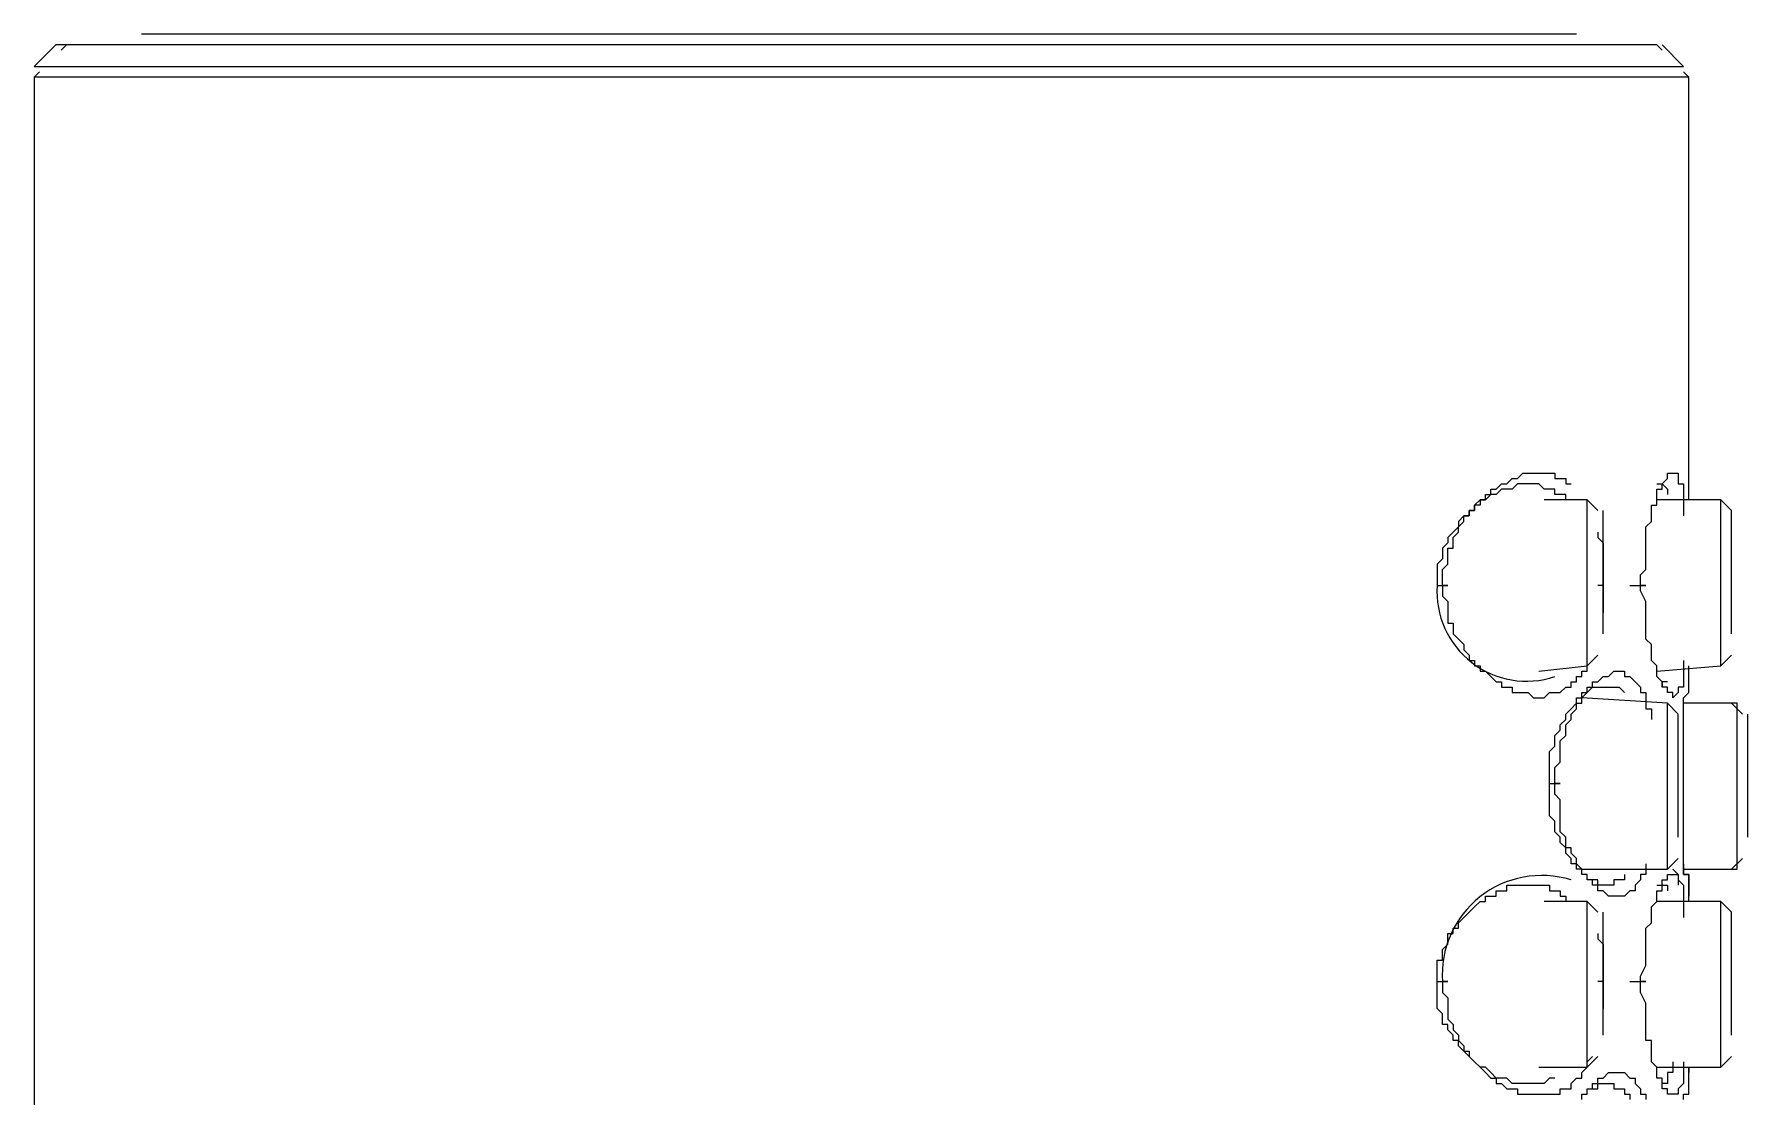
# Model space of a CAD drawing. Extents: x -1585 to -1165, y -4178 to -3881.
# Drawn here: x -1293.24 to -1283.72, y -3972.85 to -3966.94 of the extents above; entities that cross this region are included whole.
import ezdxf

# ---------------------------------------------------------------- set-up
doc = ezdxf.new("R2010")
doc.units = 0
doc.header["$LTSCALE"] = 7
doc.layers.add('DWG', color=7, linetype='CONTINUOUS')

msp = doc.modelspace()

# ---------------------------------------------------------------- linework, layer by layer
at = {"layer": 'DWG'}
for points in [[(-1284.6698, -3966.9416), (-1292.6428, -3966.9416)], [(-1288.6563, -3967.0011), (-1293.1188, -3967.0011), (-1293.2378, -3967.1201), (-1284.0748, -3967.1201), (-1284.1938, -3967.0011)], [(-1284.1938, -3967.0308), (-1284.2236, -3967.0011), (-1284.2533, -3967.0011), (-1284.2831, -3967.0011), (-1284.3128, -3967.0011), (-1284.3426, -3967.0011), (-1284.3723, -3967.0011), (-1284.4021, -3967.0011), (-1284.4318, -3967.0011), (-1284.4616, -3967.0011), (-1284.4913, -3967.0011), (-1284.5508, -3967.0011), (-1284.5806, -3967.0011), (-1284.6401, -3967.0011), (-1284.6698, -3967.0011), (-1284.7293, -3967.0011), (-1284.7888, -3967.0011), (-1284.8186, -3967.0011), (-1284.8781, -3967.0011), (-1284.9376, -3967.0011), (-1285.0268, -3967.0011), (-1285.0863, -3967.0011), (-1285.1458, -3967.0011), (-1285.2053, -3967.0011), (-1285.3541, -3967.0011), (-1285.5326, -3967.0011), (-1285.5921, -3967.0011), (-1285.6813, -3967.0011), (-1285.7706, -3967.0011), (-1285.8598, -3967.0011), (-1285.9491, -3967.0011), (-1286.0383, -3967.0011), (-1286.1276, -3967.0011), (-1286.2168, -3967.0011), (-1286.4251, -3967.0011), (-1286.6036, -3967.0011), (-1286.8118, -3967.0011), (-1287.0201, -3967.0011), (-1287.4366, -3967.0011), (-1287.8531, -3967.0011), (-1288.0316, -3967.0011), (-1288.2398, -3967.0011), (-1288.4481, -3967.0011), (-1288.6563, -3967.0011), (-1289.0431, -3967.0011), (-1289.4596, -3967.0011), (-1289.6381, -3967.0011), (-1289.8463, -3967.0011), (-1289.9653, -3967.0011), (-1290.0843, -3967.0011), (-1290.1736, -3967.0011), (-1290.2628, -3967.0011), (-1290.6793, -3967.0011), (-1290.8578, -3967.0011), (-1291.0661, -3967.0011), (-1291.1553, -3967.0011), (-1291.2446, -3967.0011), (-1291.3338, -3967.0011), (-1291.4231, -3967.0011), (-1291.5123, -3967.0011), (-1291.6016, -3967.0011), (-1291.6908, -3967.0011), (-1291.7801, -3967.0011), (-1291.8396, -3967.0011), (-1291.9288, -3967.0011), (-1291.9883, -3967.0011), (-1292.0776, -3967.0011), (-1292.1371, -3967.0011), (-1292.1966, -3967.0011), (-1292.2858, -3967.0011), (-1292.3453, -3967.0011), (-1292.4048, -3967.0011), (-1292.4643, -3967.0011), (-1292.5238, -3967.0011), (-1292.5536, -3967.0011), (-1292.6131, -3967.0011), (-1292.6726, -3967.0011), (-1292.7023, -3967.0011), (-1292.7618, -3967.0011), (-1292.7916, -3967.0011), (-1292.8213, -3967.0011), (-1292.8511, -3967.0011), (-1292.8808, -3967.0011), (-1292.9106, -3967.0011), (-1292.9403, -3967.0011), (-1292.9701, -3967.0011), (-1292.9998, -3967.0011), (-1293.0296, -3967.0011), (-1293.0593, -3967.0011), (-1293.0891, -3967.0308)], [(-1293.2081, -3967.1498), (-1293.2378, -3967.1796), (-1293.2378, -4033.5221), (-1288.6563, -4033.5221), (-1284.0451, -4033.5221), (-1284.0451, -4008.0561), (-1284.0451, -4008.0263), (-1284.0451, -4007.9966), (-1284.0748, -4007.9966), (-1284.1046, -4007.9668)], [(-1284.0451, -3967.1796), (-1284.0748, -3967.1498)], [(-1284.0451, -3969.5298), (-1284.0451, -3967.1796), (-1288.6563, -3967.1796), (-1293.2378, -3967.1796)], [(-1284.7293, -3969.5298), (-1284.7293, -3969.5001), (-1284.7591, -3969.5001), (-1284.7888, -3969.5001), (-1284.7888, -3969.4703), (-1284.8186, -3969.4703), (-1284.8483, -3969.4703), (-1284.8781, -3969.4406), (-1284.9078, -3969.4406), (-1284.9376, -3969.4406), (-1284.9673, -3969.4406), (-1284.9971, -3969.4406), (-1285.0268, -3969.4703), (-1285.0566, -3969.4703), (-1285.0863, -3969.4703), (-1285.1161, -3969.5001), (-1285.1458, -3969.5001), (-1285.1756, -3969.5298), (-1285.2053, -3969.5298), (-1285.2053, -3969.5596), (-1285.2351, -3969.5596), (-1285.2351, -3969.5893), (-1285.2648, -3969.5893), (-1285.2648, -3969.6191), (-1285.2946, -3969.6191), (-1285.3243, -3969.6488), (-1285.3243, -3969.6786), (-1285.3541, -3969.7083), (-1285.3838, -3969.7381), (-1285.3838, -3969.7678), (-1285.4136, -3969.7976), (-1285.4136, -3969.8273), (-1285.4136, -3969.8571), (-1285.4433, -3969.8868), (-1285.4433, -3969.9166), (-1285.4433, -3969.9463), (-1285.4433, -3969.9761), (-1285.4433, -3970.0058), (-1285.4136, -3970.0058), (-1285.3838, -3970.0058), (-1285.4136, -3970.0058), (-1285.4136, -3970.0653), (-1285.3838, -3970.0951), (-1285.3838, -3970.1248), (-1285.3838, -3970.1546), (-1285.3838, -3970.1843), (-1285.3838, -3970.2141), (-1285.3541, -3970.2141), (-1285.3541, -3970.2438), (-1285.3541, -3970.2736), (-1285.3243, -3970.3033), (-1285.2946, -3970.3331), (-1285.2946, -3970.3628), (-1285.2648, -3970.3926), (-1285.2648, -3970.4223), (-1285.2351, -3970.4223), (-1285.2351, -3970.4521), (-1285.2053, -3970.4521), (-1285.2053, -3970.4818), (-1285.1756, -3970.4818), (-1285.1458, -3970.5116), (-1285.1161, -3970.5413), (-1285.0863, -3970.5413), (-1285.0863, -3970.5711), (-1285.0566, -3970.5711), (-1285.0268, -3970.5711), (-1285.0268, -3970.6008), (-1284.9971, -3970.6008), (-1284.9673, -3970.6008), (-1284.9376, -3970.6008), (-1284.9078, -3970.6306), (-1284.8781, -3970.6306), (-1284.8483, -3970.6306), (-1284.8186, -3970.6008), (-1284.7888, -3970.6008), (-1284.7591, -3970.6008), (-1284.7293, -3970.5711), (-1284.6996, -3970.5711), (-1284.6996, -3970.5413), (-1284.6698, -3970.5413), (-1284.6698, -3970.5116), (-1284.6401, -3970.5116), (-1284.6401, -3970.4818), (-1284.6103, -3970.4818), (-1284.6103, -3970.4521), (-1284.5508, -3970.3926)], [(-1285.4136, -3970.0058), (-1285.4136, -3969.9463), (-1285.4136, -3969.9166), (-1285.3838, -3969.8868), (-1285.3838, -3969.8571), (-1285.3838, -3969.8273), (-1285.3838, -3969.7976), (-1285.3541, -3969.7976), (-1285.3541, -3969.7678), (-1285.3541, -3969.7381), (-1285.3243, -3969.7083), (-1285.3243, -3969.6786), (-1285.2946, -3969.6488), (-1285.2946, -3969.6191), (-1285.2648, -3969.6191), (-1285.2648, -3969.5893), (-1285.2351, -3969.5893), (-1285.2351, -3969.5596), (-1285.2053, -3969.5298), (-1285.1756, -3969.5298), (-1285.1756, -3969.5001), (-1285.1458, -3969.5001), (-1285.1458, -3969.4703), (-1285.1161, -3969.4703), (-1285.0863, -3969.4406), (-1285.0566, -3969.4406), (-1285.0268, -3969.4108), (-1284.9971, -3969.4108), (-1284.9673, -3969.3811), (-1284.9376, -3969.3811), (-1284.9078, -3969.3811), (-1284.8781, -3969.3811), (-1284.8483, -3969.3811), (-1284.8186, -3969.3811), (-1284.7888, -3969.3811), (-1284.7888, -3969.4108), (-1284.7591, -3969.4108), (-1284.7293, -3969.4108), (-1284.7293, -3969.4406), (-1284.6996, -3969.4406)], [(-1284.3723, -3970.0058), (-1284.3426, -3970.0058), (-1284.3128, -3970.0058), (-1284.2831, -3970.0058), (-1284.3128, -3970.0058), (-1284.3128, -3969.9463), (-1284.2831, -3969.9166), (-1284.2831, -3969.8571), (-1284.2831, -3969.7976), (-1284.2831, -3969.7678), (-1284.2831, -3969.7381), (-1284.2831, -3969.7083), (-1284.2831, -3969.6786), (-1284.2533, -3969.6488), (-1284.2533, -3969.6191), (-1284.2533, -3969.5893), (-1284.2533, -3969.5596), (-1284.2236, -3969.5596), (-1284.2236, -3969.5298), (-1284.2236, -3969.5001), (-1284.2236, -3969.4703), (-1284.1938, -3969.4703), (-1284.1938, -3969.4406), (-1284.1641, -3969.4108), (-1284.1641, -3969.3811), (-1284.1343, -3969.3811), (-1284.1046, -3969.3811), (-1284.1046, -3969.4108), (-1284.1046, -3969.4406), (-1284.0748, -3969.4406), (-1284.0748, -3969.4703), (-1284.0748, -3969.5001), (-1284.0748, -3969.5298), (-1284.0748, -3969.5596), (-1284.0748, -3969.5893), (-1284.0748, -3969.6191)], [(-1284.2236, -3969.4406), (-1284.1938, -3969.4406), (-1284.1641, -3969.4703), (-1284.1641, -3969.5001)], [(-1284.8781, -3970.4818), (-1284.6103, -3970.4521), (-1284.6103, -3969.5298), (-1284.8483, -3969.5298)], [(-1284.5508, -3969.5893), (-1284.6103, -3969.5298)], [(-1284.2236, -3970.4818), (-1283.8666, -3970.4521), (-1283.8666, -3970.1248), (-1283.8666, -3969.5298), (-1284.2236, -3969.5298)], [(-1283.8071, -3970.2736), (-1283.8071, -3970.2438), (-1283.8071, -3970.2141), (-1283.8071, -3970.1843), (-1283.8071, -3970.1546), (-1283.8071, -3970.1248), (-1283.8071, -3970.0653), (-1283.8071, -3970.0058), (-1283.8071, -3969.9166), (-1283.8071, -3969.8868), (-1283.8071, -3969.8571), (-1283.8071, -3969.8273), (-1283.8071, -3969.7678), (-1283.8071, -3969.7381), (-1283.8071, -3969.7083), (-1283.8071, -3969.6786), (-1283.8071, -3969.6488), (-1283.8071, -3969.6191), (-1283.8071, -3969.5893), (-1283.8666, -3969.5298)], [(-1284.5211, -3970.2736), (-1284.5211, -3970.2438), (-1284.5211, -3970.2141), (-1284.5211, -3970.1843), (-1284.5211, -3970.1546), (-1284.5211, -3970.1248), (-1284.5211, -3970.0653), (-1284.5211, -3970.0058), (-1284.5211, -3969.9166), (-1284.5211, -3969.8868), (-1284.5211, -3969.8571), (-1284.5211, -3969.8273), (-1284.5211, -3969.7678), (-1284.5211, -3969.7381), (-1284.5211, -3969.7083), (-1284.5211, -3969.6786), (-1284.5211, -3969.6488), (-1284.5211, -3969.6191), (-1284.5211, -3969.5893)], [(-1284.5508, -3969.7083), (-1284.5508, -3969.7381), (-1284.5211, -3969.7678), (-1284.5211, -3969.8273), (-1284.5211, -3969.8571), (-1284.5211, -3969.8868), (-1284.5211, -3969.9166), (-1284.5211, -3969.9761), (-1284.5211, -3970.0058), (-1284.5211, -3970.0653), (-1284.5211, -3970.1248), (-1284.5211, -3970.1546)], [(-1284.5211, -3970.0058), (-1284.5508, -3970.0058)], [(-1284.0748, -3970.4223), (-1284.0748, -3970.4521), (-1284.0748, -3970.4818), (-1284.0748, -3970.5116), (-1284.0748, -3970.5413), (-1284.0748, -3970.5711), (-1284.1046, -3970.5711), (-1284.1046, -3970.6008), (-1284.1343, -3970.6306), (-1284.1343, -3970.6008), (-1284.1641, -3970.6008), (-1284.1641, -3970.5711), (-1284.1938, -3970.5711), (-1284.1938, -3970.5413), (-1284.2236, -3970.5116), (-1284.2236, -3970.4818), (-1284.2236, -3970.4521), (-1284.2533, -3970.4223), (-1284.2533, -3970.3926), (-1284.2533, -3970.3628), (-1284.2533, -3970.3331), (-1284.2831, -3970.3033), (-1284.2831, -3970.2736), (-1284.2831, -3970.2141), (-1284.2831, -3970.1843), (-1284.2831, -3970.1248), (-1284.2831, -3970.0951), (-1284.3128, -3970.0356), (-1284.3128, -3970.0058)], [(-1283.8666, -3970.4521), (-1283.8071, -3970.3926)], [(-1284.4021, -3971.6123), (-1284.4021, -3971.6421), (-1284.4318, -3971.6421), (-1284.4616, -3971.6421), (-1284.4616, -3971.6718), (-1284.4913, -3971.6718), (-1284.5211, -3971.6718), (-1284.5508, -3971.6718), (-1284.5508, -3971.6421), (-1284.5806, -3971.6421), (-1284.6103, -3971.6421), (-1284.6103, -3971.6123), (-1284.6401, -3971.6123), (-1284.6401, -3971.5826), (-1284.6698, -3971.5826), (-1284.6698, -3971.5528), (-1284.6996, -3971.5528), (-1284.6996, -3971.5231), (-1284.7293, -3971.4933), (-1284.7293, -3971.4636), (-1284.7591, -3971.4338), (-1284.7591, -3971.4041), (-1284.7888, -3971.3743), (-1284.7888, -3971.3446), (-1284.7888, -3971.3148), (-1284.8186, -3971.2851), (-1284.8186, -3971.2553), (-1284.8186, -3971.2256), (-1284.8186, -3971.1958), (-1284.8186, -3971.1363), (-1284.8186, -3971.1066), (-1284.7888, -3971.1066), (-1284.7591, -3971.1066), (-1284.7888, -3971.1066), (-1284.7888, -3971.0471), (-1284.7888, -3971.0173), (-1284.7591, -3970.9876), (-1284.7591, -3970.9578), (-1284.7591, -3970.9281), (-1284.7591, -3970.8983), (-1284.7591, -3970.8686), (-1284.7293, -3970.8388), (-1284.7293, -3970.8091), (-1284.7293, -3970.7793), (-1284.6996, -3970.7496), (-1284.6996, -3970.7198), (-1284.6698, -3970.6901), (-1284.6698, -3970.6603), (-1284.6401, -3970.6603), (-1284.6401, -3970.6306), (-1284.6103, -3970.6008), (-1284.6103, -3970.5711), (-1284.5806, -3970.5711), (-1284.5806, -3970.5413), (-1284.5508, -3970.5413), (-1284.5211, -3970.5116), (-1284.4913, -3970.5116), (-1284.4616, -3970.4818), (-1284.4318, -3970.4818), (-1284.4021, -3970.4818), (-1284.4021, -3970.5116), (-1284.3723, -3970.5116), (-1284.3426, -3970.5413), (-1284.3128, -3970.5711), (-1284.3128, -3970.6008), (-1284.2831, -3970.6008), (-1284.2831, -3970.6306), (-1284.2831, -3970.6603), (-1284.2831, -3970.6901), (-1284.2533, -3970.6901), (-1284.2533, -3970.7198), (-1284.2533, -3970.7496)], [(-1284.0748, -3971.5528), (-1284.0748, -3971.5826), (-1284.0748, -3971.6123), (-1284.0451, -3971.6123), (-1284.0451, -3971.6421), (-1284.0451, -3971.6718), (-1284.0451, -3971.7016), (-1284.0451, -3971.7313), (-1284.0451, -3971.7016), (-1284.0451, -3971.6718), (-1284.0451, -3971.6421), (-1284.0451, -3971.6123), (-1284.0748, -3971.6123), (-1284.0748, -3971.5826), (-1284.0748, -3971.5528), (-1284.0748, -3971.5231), (-1284.0748, -3971.4933), (-1284.0748, -3971.4636), (-1284.0748, -3971.4338), (-1284.0748, -3971.4041), (-1284.0748, -3971.3743), (-1284.0748, -3971.3446), (-1284.0748, -3971.3148), (-1284.0748, -3971.2851), (-1284.0748, -3971.2256), (-1284.0748, -3971.1661), (-1284.0748, -3971.1066), (-1284.0748, -3971.0471), (-1284.0748, -3970.9876), (-1284.0748, -3970.9578), (-1284.0748, -3970.9281), (-1284.0748, -3970.8983), (-1284.0748, -3970.8686), (-1284.0748, -3970.8388), (-1284.0748, -3970.8091), (-1284.0748, -3970.7793), (-1284.0748, -3970.7496), (-1284.0748, -3970.7198), (-1284.0748, -3970.6901), (-1284.0748, -3970.6603), (-1284.0748, -3970.6306), (-1284.0451, -3970.6008), (-1284.0451, -3970.5711), (-1284.0451, -3970.5413), (-1284.0451, -3970.5116), (-1284.0451, -3970.4818)], [(-1284.0451, -3970.5116), (-1284.0451, -3970.4818), (-1284.0451, -3970.4521)], [(-1284.8186, -3971.1066), (-1284.8186, -3971.0768), (-1284.8186, -3971.0471), (-1284.8186, -3971.0173), (-1284.8186, -3970.9578), (-1284.8186, -3970.9281), (-1284.7888, -3970.8983), (-1284.7888, -3970.8686), (-1284.7888, -3970.8388), (-1284.7591, -3970.8091), (-1284.7591, -3970.7793), (-1284.7293, -3970.7496), (-1284.7293, -3970.7198), (-1284.6996, -3970.6901), (-1284.6698, -3970.6603), (-1284.6698, -3970.6306), (-1284.6401, -3970.6306), (-1284.6401, -3970.6008), (-1284.6103, -3970.6008), (-1284.5806, -3970.5711), (-1284.5508, -3970.5711), (-1284.5211, -3970.5711), (-1284.4913, -3970.5711), (-1284.4616, -3970.5711), (-1284.4318, -3970.5711), (-1284.4021, -3970.6008)], [(-1284.1641, -3970.5413), (-1284.1938, -3970.5413), (-1284.1938, -3970.5711)], [(-1284.6401, -3971.5826), (-1284.1641, -3971.5826), (-1284.1641, -3970.6603), (-1284.6401, -3970.6306)], [(-1284.1046, -3971.4041), (-1284.1046, -3971.3743), (-1284.1046, -3971.3148), (-1284.1046, -3971.2851), (-1284.1046, -3971.2553), (-1284.1046, -3971.2256), (-1284.1046, -3971.1958), (-1284.1046, -3971.1066), (-1284.1046, -3971.0471), (-1284.1046, -3970.9876), (-1284.1046, -3970.9578), (-1284.1046, -3970.9281), (-1284.1046, -3970.8983), (-1284.1046, -3970.8686), (-1284.1046, -3970.8388), (-1284.1046, -3970.8091), (-1284.1046, -3970.7793), (-1284.1046, -3970.7496), (-1284.1046, -3970.7198), (-1284.1641, -3970.6603)], [(-1284.0748, -3971.5826), (-1283.7773, -3971.5826), (-1283.7773, -3970.6603), (-1284.0748, -3970.6603)], [(-1283.7476, -3970.7198), (-1283.8071, -3970.6603)], [(-1283.7178, -3971.4041), (-1283.7178, -3971.3743), (-1283.7178, -3971.3148), (-1283.7178, -3971.2851), (-1283.7178, -3971.2553), (-1283.7178, -3971.2256), (-1283.7178, -3971.1958), (-1283.7178, -3971.1066), (-1283.7178, -3971.0471), (-1283.7178, -3970.9876), (-1283.7178, -3970.9578), (-1283.7178, -3970.9281), (-1283.7178, -3970.8983), (-1283.7178, -3970.8686), (-1283.7178, -3970.8388), (-1283.7178, -3970.8091), (-1283.7178, -3970.7793), (-1283.7178, -3970.7496), (-1283.7178, -3970.7198)], [(-1284.2831, -3971.5528), (-1284.2831, -3971.5826), (-1284.2831, -3971.6123), (-1284.3128, -3971.6123), (-1284.3128, -3971.6421), (-1284.3426, -3971.6718), (-1284.3426, -3971.7016), (-1284.3723, -3971.7016), (-1284.4021, -3971.7313), (-1284.4318, -3971.7313), (-1284.4616, -3971.7313), (-1284.4913, -3971.7313), (-1284.5211, -3971.7016), (-1284.5508, -3971.7016), (-1284.5508, -3971.6718), (-1284.5806, -3971.6718), (-1284.5806, -3971.6421), (-1284.6103, -3971.6421), (-1284.6103, -3971.6123), (-1284.6401, -3971.6123), (-1284.6401, -3971.5826), (-1284.6698, -3971.5528), (-1284.6698, -3971.5231), (-1284.6996, -3971.4933), (-1284.6996, -3971.4636), (-1284.7293, -3971.4636), (-1284.7293, -3971.4338), (-1284.7293, -3971.4041), (-1284.7591, -3971.3743), (-1284.7591, -3971.3446), (-1284.7591, -3971.3148), (-1284.7591, -3971.2851), (-1284.7591, -3971.2553), (-1284.7591, -3971.2256), (-1284.7591, -3971.1958), (-1284.7888, -3971.1661), (-1284.7888, -3971.1066)], [(-1284.1641, -3971.5826), (-1284.1046, -3971.5231)], [(-1283.8071, -3971.5826), (-1283.7476, -3971.5231)], [(-1284.3723, -3972.2073), (-1284.3426, -3972.2073), (-1284.3128, -3972.2073), (-1284.2831, -3972.2073), (-1284.3128, -3972.2073), (-1284.3128, -3972.1776), (-1284.2831, -3972.1181), (-1284.2831, -3972.0883), (-1284.2831, -3972.0288), (-1284.2831, -3971.9991), (-1284.2831, -3971.9693), (-1284.2831, -3971.9396), (-1284.2831, -3971.9098), (-1284.2533, -3971.8801), (-1284.2533, -3971.8503), (-1284.2533, -3971.8206), (-1284.2533, -3971.7908), (-1284.2236, -3971.7611), (-1284.2236, -3971.7313), (-1284.2236, -3971.7016), (-1284.1938, -3971.7016), (-1284.1938, -3971.6718), (-1284.1938, -3971.6421), (-1284.1641, -3971.6421), (-1284.1641, -3971.6123), (-1284.1343, -3971.6123), (-1284.1046, -3971.6123), (-1284.1046, -3971.6421), (-1284.0748, -3971.6718), (-1284.0748, -3971.7016), (-1284.0748, -3971.7313), (-1284.0748, -3971.7611), (-1284.0748, -3971.7908), (-1284.0748, -3971.8206), (-1284.0748, -3971.8503)], [(-1284.1343, -3971.5826), (-1284.1046, -3971.6123), (-1284.1046, -3971.6421), (-1284.1046, -3971.6718)], [(-1285.4433, -3972.2073), (-1285.4433, -3972.1776), (-1285.4433, -3972.1478), (-1285.4433, -3972.1181), (-1285.4433, -3972.0883), (-1285.4136, -3972.0883), (-1285.4136, -3972.0586), (-1285.4136, -3972.0288), (-1285.3838, -3971.9991), (-1285.3838, -3971.9693), (-1285.3838, -3971.9396), (-1285.3541, -3971.9396), (-1285.3541, -3971.9098), (-1285.3243, -3971.9098), (-1285.3243, -3971.8801), (-1285.2946, -3971.8503), (-1285.2648, -3971.8206), (-1285.2351, -3971.7908), (-1285.2053, -3971.7611), (-1285.1756, -3971.7611), (-1285.1756, -3971.7313), (-1285.1458, -3971.7313), (-1285.1161, -3971.7313), (-1285.1161, -3971.7016), (-1285.0863, -3971.7016), (-1285.0566, -3971.7016), (-1285.0566, -3971.6718), (-1285.0268, -3971.6718), (-1284.9971, -3971.6718), (-1284.9673, -3971.6718), (-1284.9376, -3971.6718), (-1284.9078, -3971.6718), (-1284.8781, -3971.6718), (-1284.8483, -3971.6718), (-1284.8186, -3971.6718), (-1284.8186, -3971.7016), (-1284.7888, -3971.7016), (-1284.7591, -3971.7016), (-1284.7591, -3971.7313), (-1284.7293, -3971.7313), (-1284.7293, -3971.7611)], [(-1284.2236, -3971.6718), (-1284.1938, -3971.6718), (-1284.1641, -3971.6718), (-1284.1641, -3971.7016)], [(-1284.0451, -3971.7611), (-1284.0451, -3971.7313)], [(-1284.8781, -3972.6833), (-1284.6103, -3972.6833), (-1284.6103, -3972.3263), (-1284.6103, -3971.7611), (-1284.8483, -3971.7611)], [(-1284.5508, -3971.8206), (-1284.6103, -3971.7611)], [(-1284.5211, -3972.5048), (-1284.5211, -3972.4751), (-1284.5211, -3972.4453), (-1284.5211, -3972.4156), (-1284.5211, -3972.3561), (-1284.5211, -3972.3263), (-1284.5211, -3972.2966), (-1284.5211, -3972.2073), (-1284.5211, -3972.1478), (-1284.5211, -3972.1181), (-1284.5211, -3972.0586), (-1284.5211, -3972.0288), (-1284.5211, -3971.9991), (-1284.5211, -3971.9693), (-1284.5211, -3971.9396), (-1284.5211, -3971.9098), (-1284.5211, -3971.8801), (-1284.5211, -3971.8503), (-1284.5211, -3971.8206)], [(-1284.2236, -3972.6833), (-1283.8666, -3972.6833), (-1283.8666, -3972.3263), (-1283.8666, -3971.7611), (-1284.2236, -3971.7611)], [(-1283.8071, -3972.5048), (-1283.8071, -3972.4751), (-1283.8071, -3972.4453), (-1283.8071, -3972.4156), (-1283.8071, -3972.3561), (-1283.8071, -3972.3263), (-1283.8071, -3972.2966), (-1283.8071, -3972.2073), (-1283.8071, -3972.1478), (-1283.8071, -3972.1181), (-1283.8071, -3972.0586), (-1283.8071, -3972.0288), (-1283.8071, -3971.9991), (-1283.8071, -3971.9693), (-1283.8071, -3971.9396), (-1283.8071, -3971.9098), (-1283.8071, -3971.8801), (-1283.8071, -3971.8503), (-1283.8071, -3971.8206), (-1283.8666, -3971.7611)], [(-1284.5508, -3971.9396), (-1284.5508, -3971.9693), (-1284.5211, -3971.9991), (-1284.5211, -3972.0288), (-1284.5211, -3972.0586), (-1284.5211, -3972.1181), (-1284.5211, -3972.1478), (-1284.5211, -3972.1776), (-1284.5211, -3972.2073), (-1284.5211, -3972.2966), (-1284.5211, -3972.3263), (-1284.5211, -3972.3561)], [(-1284.7888, -3972.7428), (-1284.8186, -3972.7428), (-1284.8483, -3972.7726), (-1284.8781, -3972.7726), (-1284.9078, -3972.7726), (-1284.9376, -3972.7726), (-1284.9673, -3972.7726), (-1284.9971, -3972.7726), (-1285.0268, -3972.7726), (-1285.0566, -3972.7428), (-1285.0863, -3972.7428), (-1285.1161, -3972.7428), (-1285.1458, -3972.7131), (-1285.1756, -3972.6833), (-1285.2053, -3972.6833), (-1285.2351, -3972.6536), (-1285.2648, -3972.6238), (-1285.2946, -3972.5941), (-1285.3243, -3972.5643), (-1285.3243, -3972.5346), (-1285.3541, -3972.5346), (-1285.3541, -3972.5048), (-1285.3838, -3972.4751), (-1285.3838, -3972.4453), (-1285.4136, -3972.4453), (-1285.4136, -3972.4156), (-1285.4136, -3972.3858), (-1285.4433, -3972.3561), (-1285.4433, -3972.3263), (-1285.4433, -3972.2966), (-1285.4433, -3972.2668), (-1285.4433, -3972.2371), (-1285.4433, -3972.2073), (-1285.4136, -3972.2073), (-1285.3838, -3972.2073), (-1285.4136, -3972.2073), (-1285.4136, -3972.2668), (-1285.3838, -3972.2966), (-1285.3838, -3972.3263), (-1285.3838, -3972.3561), (-1285.3838, -3972.3858), (-1285.3838, -3972.4156), (-1285.3541, -3972.4453), (-1285.3541, -3972.4751), (-1285.3243, -3972.5048), (-1285.3243, -3972.5346), (-1285.2946, -3972.5643), (-1285.2946, -3972.5941), (-1285.2648, -3972.5941), (-1285.2648, -3972.6238), (-1285.2351, -3972.6536), (-1285.2053, -3972.6833), (-1285.1756, -3972.7131), (-1285.1458, -3972.7428), (-1285.1161, -3972.7428), (-1285.1161, -3972.7726), (-1285.0863, -3972.7726), (-1285.0566, -3972.8023), (-1285.0268, -3972.8023), (-1284.9971, -3972.8023), (-1284.9971, -3972.8321), (-1284.9673, -3972.8321), (-1284.9376, -3972.8321), (-1284.9078, -3972.8321), (-1284.8781, -3972.8321), (-1284.8483, -3972.8321), (-1284.8186, -3972.8321), (-1284.7888, -3972.8321), (-1284.7591, -3972.8321), (-1284.7591, -3972.8023), (-1284.7293, -3972.8023), (-1284.6996, -3972.8023), (-1284.6996, -3972.7726), (-1284.6698, -3972.7428), (-1284.6401, -3972.7428), (-1284.6401, -3972.7131), (-1284.6103, -3972.6833), (-1284.6103, -3972.6536), (-1284.5806, -3972.6238)], [(-1284.5211, -3972.2073), (-1284.5508, -3972.2073)], [(-1284.0748, -3972.6536), (-1284.0748, -3972.6833), (-1284.0748, -3972.7131), (-1284.0748, -3972.7428), (-1284.0748, -3972.7726), (-1284.1046, -3972.8023), (-1284.1046, -3972.8321), (-1284.1343, -3972.8321), (-1284.1641, -3972.8321), (-1284.1641, -3972.8023), (-1284.1938, -3972.8023), (-1284.1938, -3972.7726), (-1284.1938, -3972.7428), (-1284.2236, -3972.7428), (-1284.2236, -3972.7131), (-1284.2236, -3972.6833), (-1284.2533, -3972.6536), (-1284.2533, -3972.6238), (-1284.2533, -3972.5941), (-1284.2533, -3972.5643), (-1284.2533, -3972.5346), (-1284.2831, -3972.5346), (-1284.2831, -3972.5048), (-1284.2831, -3972.4751), (-1284.2831, -3972.4453), (-1284.2831, -3972.4156), (-1284.2831, -3972.3561), (-1284.2831, -3972.3263), (-1284.3128, -3972.2668), (-1284.3128, -3972.2073)], [(-1284.6103, -3972.6833), (-1284.5508, -3972.6238)], [(-1284.1343, -3972.6536), (-1284.1343, -3972.6833), (-1284.1343, -3972.7131), (-1284.1641, -3972.7131), (-1284.1641, -3972.7428), (-1284.1641, -3972.7726), (-1284.1938, -3972.7726)], [(-1283.8666, -3972.6833), (-1283.8071, -3972.6238)], [(-1284.6401, -3972.8618), (-1284.6401, -3972.8321), (-1284.6103, -3972.8321), (-1284.6103, -3972.8023), (-1284.5806, -3972.8023), (-1284.5806, -3972.7726), (-1284.5508, -3972.7726), (-1284.5508, -3972.7428), (-1284.5211, -3972.7428), (-1284.4913, -3972.7131), (-1284.4616, -3972.7131), (-1284.4318, -3972.7131), (-1284.4021, -3972.7131), (-1284.3723, -3972.7428), (-1284.3426, -3972.7428), (-1284.3426, -3972.7726), (-1284.3128, -3972.8023), (-1284.3128, -3972.8321), (-1284.2831, -3972.8321), (-1284.2831, -3972.8618)], [(-1284.6401, -3972.8618), (-1284.6401, -3972.8321), (-1284.6103, -3972.8321), (-1284.6103, -3972.8023), (-1284.5806, -3972.8023), (-1284.5508, -3972.8023), (-1284.5508, -3972.7726), (-1284.5211, -3972.7726), (-1284.4913, -3972.7726), (-1284.4616, -3972.7726), (-1284.4616, -3972.8023), (-1284.4318, -3972.8023), (-1284.4021, -3972.8023), (-1284.4021, -3972.8321), (-1284.3723, -3972.8321), (-1284.3723, -3972.8618)], [(-1284.0748, -3972.8618), (-1284.0748, -3972.8321), (-1284.0451, -3972.8321), (-1284.0451, -3972.8023), (-1284.0451, -3972.7726), (-1284.0451, -3972.7428), (-1284.0451, -3972.7131)]]:
    msp.add_lwpolyline(points, dxfattribs=at)
msp.add_lwpolyline([(-1284.0451, -3972.6833), (-1284.0451, -3972.7131)], close=True, dxfattribs=at)
for centre, radius, start, end in [((-1284.9467, -3970.0395), 0.4978, 176.12401, 288.48751), ((-1284.8636, -3972.1685), 0.5514, 72.6977, 184.03727)]:
    msp.add_arc(centre, radius, start, end, dxfattribs=at)

doc.saveas('drawing.dxf')
